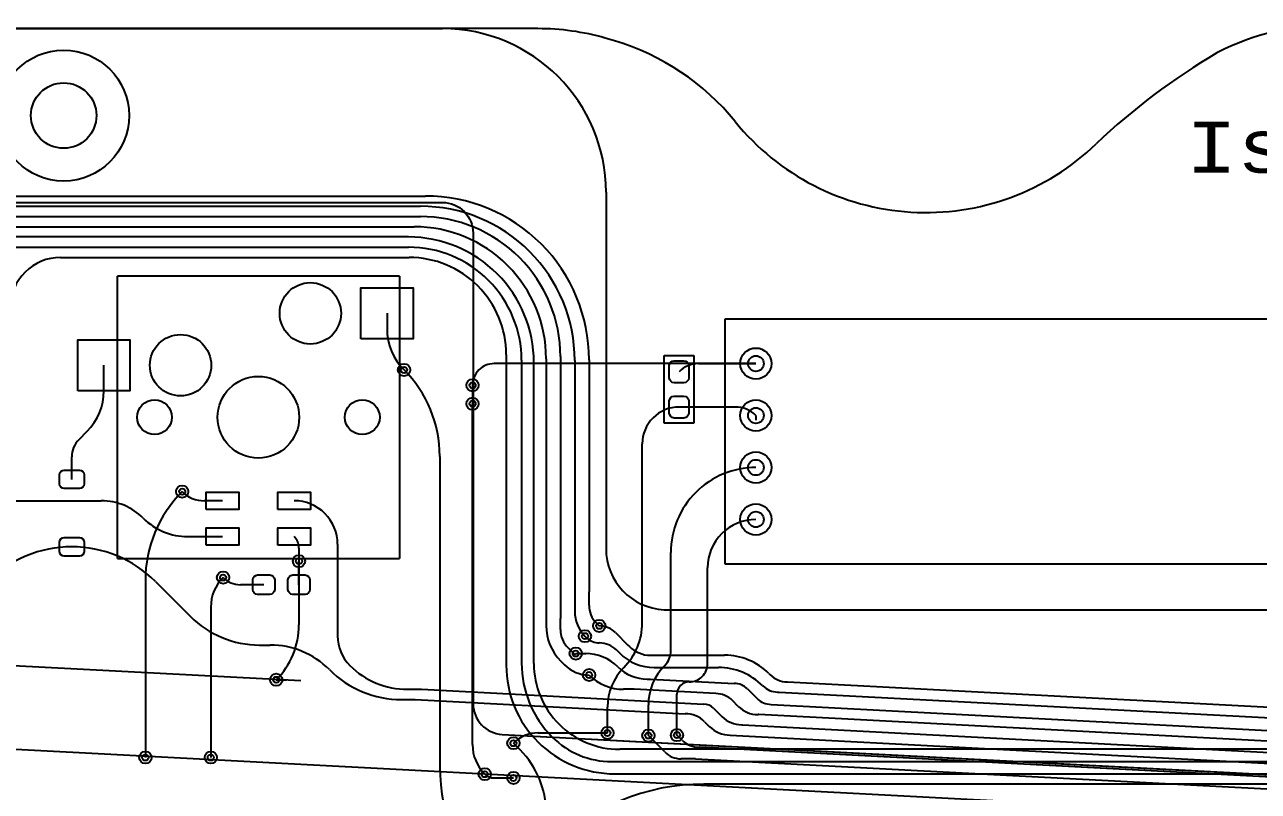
# Model space of a CAD drawing. Header units: millimetres. Extents: x -180 to 205, y -360 to 140.
# Drawn here: x -107.3 to -47, y 90.9 to 128.4 of the extents above; entities that cross this region are included whole.
import ezdxf

# ---------------------------------------------------------------- set-up
doc = ezdxf.new("R2010")
doc.units = ezdxf.units.MM
for name, color, linetype, lineweight, true_color in [('bordo2', 176, 'Continuous', 25, 0x000080), ('bordo3', 86, 'Continuous', 25, 0x108001), ('livello 1', 216, 'Continuous', 25, 0x800080), ('livello 2', 1, 'Continuous', 25, 0xff0000), ('livello 3', 30, 'Continuous', 25, 0xff7f00), ('livello 4', 136, 'Continuous', 25, 0x008080)]:
    doc.layers.add(name, color=color, linetype=linetype, lineweight=lineweight, true_color=true_color)
doc.styles.add('textstyle11', font='')
doc.styles.get('textstyle11').set_extended_font_data('Standard', bold=True)

msp = doc.modelspace()

# ---------------------------------------------------------------- linework, layer by layer
at = {"layer": 'bordo2', "flags": 128}
msp.add_lwpolyline([(-82.21, 128.187), (-146.754, 128.187)], dxfattribs=at)
at = {"layer": 'bordo2'}
for centre, radius, start, end in [((-82.21, 116.187), 12, 74.01657, 90), ((-43.33, 116.05), 12.331, 0.63484, 117.37733), ((-91.554, 83.565), 45.933, 73.43192, 74.01657), ((-81.878, 116.09), 12, 39.00477, 73.43192), ((-32.433, 98.87), 32.645, 120.49555, 133.47063), ((-63.228, 131.195), 12, 219.00477, 313.99256)]:
    msp.add_arc(centre, radius, start, end, dxfattribs=at)
at = {"layer": 'bordo3'}
for p, q in [((-123.921, 128.187), (-86.871, 128.187)), ((-78.871, 120.187), (-78.871, 107.515)), ((-83.95, 93.681), (-13.062, 89.966))]:
    msp.add_line(p, q, dxfattribs=at)
at = {"layer": 'bordo3', "flags": 128}
msp.add_lwpolyline([(-139.526, 27.649), (-139.526, 55.177, -0.414214), (-138.026, 56.677), (-136.394, 56.677, 0.414214), (-134.894, 58.177), (-134.894, 78.278, 0.414214), (-136.394, 79.778), (-148.182, 79.778, -0.414214), (-149.682, 81.278), (-149.682, 99.277, -0.414214), (-148.182, 100.777), (-126.921, 100.777, 0.414214), (-125.421, 102.277), (-125.421, 118.187, -0.414214), (-123.921, 119.687), (-86.871, 119.687, -0.414214), (-85.371, 118.187), (-85.371, 95.179, 0.39896), (-83.95, 93.681), (-13.062, 89.966)], format="xyb", dxfattribs=at)
for points in [[(-78.871, 107.515), (-78.871, 102.77)], [(-76.028, 99.775), (-32, 99.775)]]:
    msp.add_lwpolyline(points, dxfattribs=at)
at = {"layer": 'bordo3'}
for radius in [3.2, 1.6]:
    msp.add_circle((-105.396, 123.937), radius, dxfattribs=at)
for centre, radius, start, end in [((-86.871, 120.187), 8, 0, 90), ((-75.871, 102.77), 3, 180, 267)]:
    msp.add_arc(centre, radius, start, end, dxfattribs=at)
at = {"layer": 'livello 1', "color": 163, "true_color": 0x4d7fc4, "flags": 128}
for points in [[(-90.856, 113.018), (-90.856, 115.518), (-88.306, 115.518), (-88.306, 113.018), (-90.856, 113.018)], [(-89.581, 114.268), (-89.581, 113.507)], [(-104.706, 110.478), (-104.706, 112.978), (-102.156, 112.978), (-102.156, 110.478), (-104.706, 110.478)], [(-103.431, 110.477), (-103.431, 111.728)], [(-71.541, 111.81), (-84.34, 111.81)], [(-85.4, 110.75), (-85.4, 109.85)], [(-104.646, 108.104), (-104.25, 108.5)], [(-105, 106.15), (-105, 107.25)], [(-104.625, 106.6), (-104.539, 106.583), (-104.466, 106.534), (-104.417, 106.461), (-104.4, 106.375), (-104.4, 105.925), (-104.417, 105.839), (-104.466, 105.766), (-104.539, 105.717), (-104.625, 105.7), (-105.375, 105.7), (-105.461, 105.717), (-105.534, 105.766), (-105.583, 105.839), (-105.6, 105.925), (-105.6, 106.375), (-105.583, 106.461), (-105.534, 106.534), (-105.461, 106.583), (-105.375, 106.6), (-104.625, 106.6)], [(-109, 105.103), (-103.558, 105.103)], [(-97.621, 105.103), (-98.52, 105.103)], [(-98.421, 104.678), (-98.421, 105.528), (-96.821, 105.528), (-96.821, 104.678), (-98.421, 104.678)], [(-94.921, 104.678), (-94.921, 105.528), (-93.321, 105.528), (-93.321, 104.678), (-94.921, 104.678)], [(-98.421, 102.928), (-98.421, 103.778), (-96.821, 103.778), (-96.821, 102.928), (-98.421, 102.928)], [(-94.921, 102.928), (-94.921, 103.778), (-93.321, 103.778), (-93.321, 102.928), (-94.921, 102.928)], [(-104.625, 103.3), (-104.539, 103.283), (-104.466, 103.234), (-104.417, 103.161), (-104.4, 103.075), (-104.4, 102.625), (-104.417, 102.539), (-104.466, 102.466), (-104.539, 102.417), (-104.625, 102.4), (-105.375, 102.4), (-105.461, 102.417), (-105.534, 102.466), (-105.583, 102.539), (-105.6, 102.625), (-105.6, 103.075), (-105.583, 103.161), (-105.534, 103.234), (-105.461, 103.283), (-105.375, 103.3), (-104.625, 103.3)], [(-99.333, 103.353), (-97.621, 103.353)], [(-93.887, 102.788), (-93.887, 102.15)], [(-92, 102.981), (-92, 98.498)], [(-93.887, 101), (-93.887, 102.15)], [(-95.075, 100.762), (-95.093, 100.672), (-95.145, 100.595), (-95.222, 100.543), (-95.312, 100.525), (-95.912, 100.525), (-96.003, 100.543), (-96.08, 100.595), (-96.132, 100.672), (-96.15, 100.762), (-96.15, 101.237), (-96.132, 101.328), (-96.08, 101.405), (-96.003, 101.457), (-95.912, 101.475), (-95.312, 101.475), (-95.222, 101.457), (-95.145, 101.405), (-95.093, 101.328), (-95.075, 101.237), (-95.075, 100.762)], [(-93.35, 100.762), (-93.368, 100.672), (-93.42, 100.595), (-93.497, 100.543), (-93.587, 100.525), (-94.187, 100.525), (-94.278, 100.543), (-94.355, 100.595), (-94.407, 100.672), (-94.425, 100.762), (-94.425, 101.237), (-94.407, 101.328), (-94.355, 101.405), (-94.278, 101.457), (-94.187, 101.475), (-93.587, 101.475), (-93.497, 101.457), (-93.42, 101.405), (-93.368, 101.328), (-93.35, 101.237), (-93.35, 100.762)], [(-100.903, 101.153), (-99.2, 99.45)], [(-95.612, 101), (-96.755, 101)], [(-79.9, 98.484), (-79.824, 98.409)], [(-78.405, 98.655), (-77.8, 98.05)], [(-95.82, 98.05), (-95.3, 98.05)], [(-78.346, 97.796), (-78.2, 97.65)], [(-77.8, 98.05), (-77.724, 97.974)], [(-111.639, 97.251), (-93.8, 96.316)], [(-80.352, 97.632), (-79.864, 97.632)], [(-76.7, 97.55), (-73.073, 97.55)], [(-76.51, 96.95), (-73.373, 96.95)], [(-70.9, 96.65), (-70.854, 96.604)], [(-95, 96.35), (-94.5, 96.35)], [(-76.851, 96.384), (-76.7, 96.384)], [(-76.7, 96.384), (-72.6, 96.169)], [(-70, 96.25), (-22.8, 93.776)], [(-88.864, 95.384), (-88.2, 95.384)], [(-88.586, 95.884), (-87.9, 95.884)], [(-88.2, 95.384), (-75, 94.692)], [(-87.9, 95.884), (-74.1, 95.161)], [(-77.5, 95.884), (-78.01, 95.884)], [(-73.5, 95.675), (-77.5, 95.884)], [(-72.4, 95.05), (-72.689, 95.339)], [(-71.95, 95.9), (-71.483, 95.433)], [(-70.476, 95.75), (-70.4, 95.75)], [(-70.4, 95.75), (-22.6, 93.245)], [(-73.607, 94.957), (-73.2, 94.55)], [(-70.8, 95.15), (-22.5, 92.619)], [(-74.048, 94.298), (-73.824, 94.074)], [(-72.234, 94.15), (-72.2, 94.15)], [(-72.2, 94.15), (-22.2, 91.53)], [(-71.4, 94.65), (-71.434, 94.65)], [(-22.3, 92.077), (-71.4, 94.65)], [(-82.193, 93.75), (-78.8, 93.75)], [(-75.997, 92.821), (-76.8, 93.624)], [(-75.154, 93.404), (-75.4, 93.65)], [(-72.8, 93.65), (-21.8, 90.977)], [(-84.8, 91.735), (-111.8, 93.15)], [(-21.1, 90.262), (-74.3, 93.05)], [(-74.498, 92.488), (-75.193, 92.488)], [(-74.498, 92.488), (-21.1, 89.69)], [(-22.7, 88.48), (-84.8, 91.735)]]:
    msp.add_lwpolyline(points, dxfattribs=at)
for points in [[(-89.581, 113.507, 0.198912), (-88.75, 111.5)], [(-84.34, 111.81, 0.414214), (-85.4, 110.75)], [(-104.25, 108.5, 0.198913), (-103.431, 110.477)], [(-104.646, 108.104, 0.198928), (-105, 107.25)], [(-101.5, 104.25, 0.198911), (-103.558, 105.103)], [(-99.6, 105.55, 0.198912), (-98.52, 105.103)], [(-92, 102.981, 0.414214), (-94.121, 105.103)], [(-101.5, 104.25, 0.198912), (-99.333, 103.353)], [(-93.887, 102.788, 0.198912), (-94.121, 103.353)], [(-105, 102.85, 0.198916), (-109.097, 101.153)], [(-100.903, 101.153, 0.198916), (-105, 102.85)], [(-97.6, 101.35, 0.198913), (-96.755, 101)], [(-99.2, 99.45, 0.198912), (-95.82, 98.05)], [(-78.405, 98.655, 0.198912), (-79.2, 98.984)], [(-92, 98.498, 0.198912), (-91.4, 97.05)], [(-79.824, 98.409, 0.198912), (-79.2, 98.15)], [(-92.398, 96.848, 0.198912), (-95.3, 98.05)], [(-78.346, 97.796, 0.198928), (-79.2, 98.15)], [(-77.724, 97.974, 0.198926), (-76.7, 97.55)], [(-78.3, 96.984, 0.198911), (-79.864, 97.632)], [(-78.2, 97.65, 0.198911), (-76.51, 96.95)], [(-70.9, 96.65, 0.198912), (-73.073, 97.55)], [(-92.398, 96.848, 0.198913), (-88.864, 95.384)], [(-91.4, 97.05, 0.198906), (-88.586, 95.884)], [(-79.7, 96.584, 0.198911), (-78.01, 95.884)], [(-78.3, 96.984, 0.198912), (-76.851, 96.384)], [(-71.2, 96.05, 0.198919), (-73.373, 96.95)], [(-70.854, 96.604, 0.198928), (-70, 96.25)], [(-71.95, 95.9, 0.198872), (-72.6, 96.169)], [(-71.2, 96.05, 0.198914), (-70.476, 95.75)], [(-72.689, 95.339, 0.198912), (-73.5, 95.675)], [(-71.483, 95.433, 0.198893), (-70.8, 95.15)], [(-73.607, 94.957, 0.198911), (-74.1, 95.161)], [(-72.4, 95.05, 0.198913), (-71.434, 94.65)], [(-74.048, 94.298, 0.198913), (-75, 94.692)], [(-73.2, 94.55, 0.198913), (-72.234, 94.15)], [(-82.193, 93.75, 0.198912), (-83.4, 93.25)], [(-73.824, 94.074, 0.198908), (-72.8, 93.65)], [(-75.154, 93.404, 0.198928), (-74.3, 93.05)], [(-75.997, 92.821, 0.198911), (-75.193, 92.488)]]:
    msp.add_lwpolyline(points, format="xyb", dxfattribs=at)
at = {"layer": 'livello 1', "color": 7}
for centre, radius in [((-93.331, 114.268), 1.5), ((-99.681, 111.728), 1.5), ((-88.75, 111.5), 0.15), ((-71.541, 111.81), 0.381), ((-95.871, 109.188), 1.994), ((-85.4, 110.75), 0.15), ((-100.951, 109.188), 0.851), ((-90.791, 109.188), 0.851), ((-85.4, 109.85), 0.15), ((-71.541, 109.27), 0.381), ((-71.541, 106.73), 0.381), ((-99.6, 105.55), 0.15), ((-71.541, 104.19), 0.381), ((-93.887, 102.15), 0.15), ((-97.6, 101.35), 0.15), ((-79.2, 98.984), 0.15), ((-79.9, 98.484), 0.15), ((-80.352, 97.632), 0.15), ((-79.7, 96.584), 0.15), ((-95, 96.35), 0.15), ((-78.8, 93.75), 0.15), ((-76.8, 93.624), 0.15), ((-75.4, 93.65), 0.15), ((-83.4, 93.25), 0.15), ((-101.4, 92.55), 0.15), ((-98.2, 92.55), 0.15), ((-84.8, 91.735), 0.15), ((-83.4, 91.55), 0.15)]:
    msp.add_circle(centre, radius, dxfattribs=at)
at = {"layer": 'livello 1', "color": 163, "true_color": 0x4d7fc4}
for centre in [(-71.541, 111.81), (-71.541, 109.27), (-71.541, 106.73), (-71.541, 104.19)]:
    msp.add_circle(centre, 0.762, dxfattribs=at)
at = {"layer": 'livello 1', "color": 7, "true_color": 0xececec}
for centre in [(-88.75, 111.5), (-85.4, 110.75), (-85.4, 109.85), (-99.6, 105.55), (-93.887, 102.15), (-97.6, 101.35), (-79.2, 98.984), (-79.9, 98.484), (-80.352, 97.632), (-95, 96.35), (-79.7, 96.584), (-83.4, 93.25), (-78.8, 93.75), (-76.8, 93.624), (-75.4, 93.65), (-101.4, 92.55), (-98.2, 92.55), (-84.8, 91.735), (-83.4, 91.55)]:
    msp.add_circle(centre, 0.3, dxfattribs=at)
at = {"layer": 'livello 2', "color": 22, "true_color": 0xc83434, "flags": 128}
for points in [[(-114.597, 120.002), (-87.7, 120.002)], [(-113.9, 119.5), (-89.707, 119.5)], [(-89.707, 119.5), (-89.705, 119.502)], [(-89.705, 119.502), (-87.943, 119.502)], [(-120.75, 119), (-98.75, 119)], [(-98.75, 119), (-89.5, 119)], [(-89.5, 119), (-89.497, 119.002)], [(-89.497, 119.002), (-87.952, 119.002)], [(-119.696, 118.5), (-88.25, 118.5)], [(-88.533, 118), (-113.75, 118)], [(-117.799, 117.5), (-105.5, 117.5)], [(-105.5, 117.5), (-88.527, 117.5)], [(-105.5, 117.5), (-104, 117.5)], [(-105.55, 117), (-88.5, 117)], [(-83.75, 112.25), (-83.75, 97.061)], [(-83, 111.973), (-83, 97.171)], [(-82.4, 97.15), (-82.4, 111.867)], [(-81.8, 112.05), (-81.8, 99.75)], [(-81.1, 112.15), (-81.1, 99.35)], [(-80.4, 111.959), (-80.4, 99.691)], [(-79.7, 112.002), (-79.7, 100.65)], [(-75.537, 110.875), (-75.628, 110.893), (-75.705, 110.945), (-75.757, 111.022), (-75.775, 111.112), (-75.775, 111.712), (-75.757, 111.803), (-75.705, 111.88), (-75.628, 111.932), (-75.537, 111.95), (-75.062, 111.95), (-74.972, 111.932), (-74.895, 111.88), (-74.843, 111.803), (-74.825, 111.712), (-74.825, 111.112), (-74.843, 111.022), (-74.895, 110.945), (-74.972, 110.893), (-75.062, 110.875), (-75.537, 110.875)], [(-74.34, 111.81), (-71.541, 111.81)], [(-85.4, 93.183), (-85.4, 109.85)], [(-75.537, 109.15), (-75.628, 109.168), (-75.705, 109.22), (-75.757, 109.297), (-75.775, 109.387), (-75.775, 109.987), (-75.757, 110.078), (-75.705, 110.155), (-75.628, 110.207), (-75.537, 110.225), (-75.062, 110.225), (-74.972, 110.207), (-74.895, 110.155), (-74.843, 110.078), (-74.825, 109.987), (-74.825, 109.387), (-74.843, 109.297), (-74.895, 109.22), (-74.972, 109.168), (-75.062, 109.15), (-75.537, 109.15)], [(-72.549, 109.687), (-75.3, 109.687)], [(-71.541, 109.27), (-71.541, 109.038)], [(-77.1, 106.55), (-77.1, 107.887)], [(-87, 107.275), (-87, 92.139)], [(-77.1, 106.55), (-77.1, 106.843)], [(-77.1, 100.95), (-77.1, 106.55)], [(-75.7, 97.774), (-75.7, 102.571)], [(-93.887, 102.15), (-93.887, 99.036)], [(-73.9, 97.15), (-73.9, 101.831)], [(-101.4, 101.204), (-101.4, 92.55)], [(-77.1, 99.123), (-77.1, 100.95)], [(-79.7, 99.984), (-79.7, 100.65)], [(-98.2, 99.901), (-98.2, 92.55)], [(-81.8, 99.75), (-81.8, 98.998)], [(-81.1, 98.808), (-81.1, 99.35)], [(-79.346, 99.131), (-79.2, 98.984)], [(-80.729, 97.914), (-80.4, 97.584)], [(-81.164, 97.348), (-81.083, 97.267)], [(-81.083, 97.267), (-80.895, 97.079)], [(-80.4, 97.584), (-80.352, 97.632)], [(-75.4, 93.65), (-75.4, 95.65)], [(-78.8, 93.75), (-78.8, 95.019)], [(-76.8, 93.624), (-76.8, 95.119)], [(-83.073, 92.923), (-83.4, 93.25)], [(-2.106, 92.95), (-78.2, 92.95)], [(-78.603, 92.35), (-2.238, 92.35)], [(-78.44, 91.751), (-2.22, 91.751)], [(-84.353, 91.55), (-83.4, 91.55)], [(-1.82, 91.251), (-74.079, 91.251)]]:
    msp.add_lwpolyline(points, dxfattribs=at)
for points in [[(-80.4, 111.959, 0.414214), (-87.943, 119.502)], [(-79.7, 112.002, 0.414214), (-87.7, 120.002)], [(-81.1, 112.15, 0.414214), (-87.952, 119.002)], [(-81.8, 112.05, 0.414214), (-88.25, 118.5)], [(-82.4, 111.867, 0.414214), (-88.533, 118)], [(-83, 111.973, 0.414214), (-88.527, 117.5)], [(-105.55, 117, 0.414214), (-108, 114.55)], [(-83.75, 112.25, 0.414214), (-88.5, 117)], [(-74.34, 111.81, 0.198911), (-75.3, 111.412)], [(-87, 107.275, 0.198913), (-88.75, 111.5)], [(-75.3, 109.687, 0.414214), (-77.1, 107.887)], [(-71.541, 109.27, 0.198911), (-72.549, 109.687)], [(-71.541, 106.73, 0.414214), (-75.7, 102.571)], [(-99.6, 105.55, 0.198912), (-101.4, 101.204)], [(-71.541, 104.19, 0.414214), (-73.9, 101.831)], [(-97.6, 101.35, 0.198912), (-98.2, 99.901)], [(-80.4, 99.691, 0.198912), (-79.9, 98.484)], [(-79.7, 99.984, 0.198928), (-79.346, 99.131)], [(-95, 96.35, 0.198912), (-93.887, 99.036)], [(-81.8, 98.998, 0.198909), (-81.083, 97.267)], [(-78, 96.95, 0.198912), (-77.1, 99.123)], [(-81.1, 98.808, 0.198929), (-80.729, 97.914)], [(-81.1, 98.808, 0.198929), (-80.729, 97.914)], [(-76, 97.05, 0.198914), (-75.7, 97.774)], [(-83, 97.171, 0.198912), (-81.5, 93.55)], [(-82.4, 97.15, 0.414214), (-78.2, 92.95)], [(-74.8, 96.25, 0.414214), (-73.9, 97.15)], [(-83.75, 97.061, 0.414214), (-78.44, 91.751)], [(-80.895, 97.079, 0.198924), (-79.7, 96.584)], [(-78, 96.95, 0.198913), (-78.8, 95.019)], [(-76, 97.05, 0.198913), (-76.8, 95.119)], [(-74.8, 96.25, 0.414214), (-75.4, 95.65)], [(-81.5, 93.55, 0.198913), (-78.603, 92.35)], [(-85.4, 93.183, 0.198912), (-84.8, 91.735)], [(-81.8, 89.85, 0.198912), (-83.073, 92.923)], [(-87, 92.139, 0.198912), (-84.25, 85.5)], [(-84.8, 91.735, 0.19891), (-84.353, 91.55)], [(-74.079, 91.251, 0.198912), (-81.625, 88.125)]]:
    msp.add_lwpolyline(points, format="xyb", dxfattribs=at)
at = {"layer": 'livello 2', "color": 7}
for centre, radius in [((-93.331, 114.268), 1.5), ((-99.681, 111.728), 1.5), ((-88.75, 111.5), 0.15), ((-71.541, 111.81), 0.381), ((-95.871, 109.188), 1.994), ((-85.4, 110.75), 0.15), ((-100.951, 109.188), 0.851), ((-90.791, 109.188), 0.851), ((-85.4, 109.85), 0.15), ((-71.541, 109.27), 0.381), ((-71.541, 106.73), 0.381), ((-99.6, 105.55), 0.15), ((-71.541, 104.19), 0.381), ((-93.887, 102.15), 0.15), ((-97.6, 101.35), 0.15), ((-79.2, 98.984), 0.15), ((-79.9, 98.484), 0.15), ((-80.352, 97.632), 0.15), ((-79.7, 96.584), 0.15), ((-95, 96.35), 0.15), ((-78.8, 93.75), 0.15), ((-76.8, 93.624), 0.15), ((-75.4, 93.65), 0.15), ((-83.4, 93.25), 0.15), ((-101.4, 92.55), 0.15), ((-98.2, 92.55), 0.15), ((-84.8, 91.735), 0.15), ((-83.4, 91.55), 0.15)]:
    msp.add_circle(centre, radius, dxfattribs=at)
at = {"layer": 'livello 2', "color": 22, "true_color": 0xc83434}
for centre in [(-71.541, 111.81), (-71.541, 109.27), (-71.541, 106.73), (-71.541, 104.19)]:
    msp.add_circle(centre, 0.762, dxfattribs=at)
at = {"layer": 'livello 2', "color": 7, "true_color": 0xececec}
for centre in [(-88.75, 111.5), (-85.4, 110.75), (-85.4, 109.85), (-99.6, 105.55), (-93.887, 102.15), (-97.6, 101.35), (-79.2, 98.984), (-79.9, 98.484), (-80.352, 97.632), (-95, 96.35), (-79.7, 96.584), (-83.4, 93.25), (-78.8, 93.75), (-76.8, 93.624), (-75.4, 93.65), (-101.4, 92.55), (-98.2, 92.55), (-84.8, 91.735), (-83.4, 91.55)]:
    msp.add_circle(centre, 0.3, dxfattribs=at)
at = {"layer": 'livello 3', "color": 9, "true_color": 0xb4dbd2, "flags": 128}
for points in [[(-73.041, 114), (-35.041, 114)], [(-73.041, 102), (-73.041, 114)], [(-35.041, 102), (-73.041, 102)]]:
    msp.add_lwpolyline(points, dxfattribs=at)
at = {"layer": 'livello 3', "color": 6, "true_color": 0xff26e2, "flags": 128}
for points in [[(-76.03, 108.9), (-76.03, 112.2)], [(-76.03, 112.2), (-74.57, 112.2)], [(-74.57, 112.2), (-74.57, 108.9)], [(-74.57, 108.9), (-76.03, 108.9)]]:
    msp.add_lwpolyline(points, dxfattribs=at)
at = {"layer": 'livello 4', "color": 53, "true_color": 0xd8c852, "flags": 128}
for points in [[(-102.771, 102.288), (-102.771, 116.088)], [(-88.971, 116.088), (-102.771, 116.088)], [(-88.971, 116.088), (-88.971, 102.288)], [(-102.771, 102.288), (-88.971, 102.288)]]:
    msp.add_lwpolyline(points, dxfattribs=at)

# ---------------------------------------------------------------- texts
at = {"layer": 'bordo3', "insert": (-43, 122), "char_height": 20, "attachment_point": 5, "style": 'textstyle11'}
msp.add_mtext('\\FCourierCad|c0;\\H2.5;IsoKey', dxfattribs=at)

doc.saveas('drawing.dxf')
